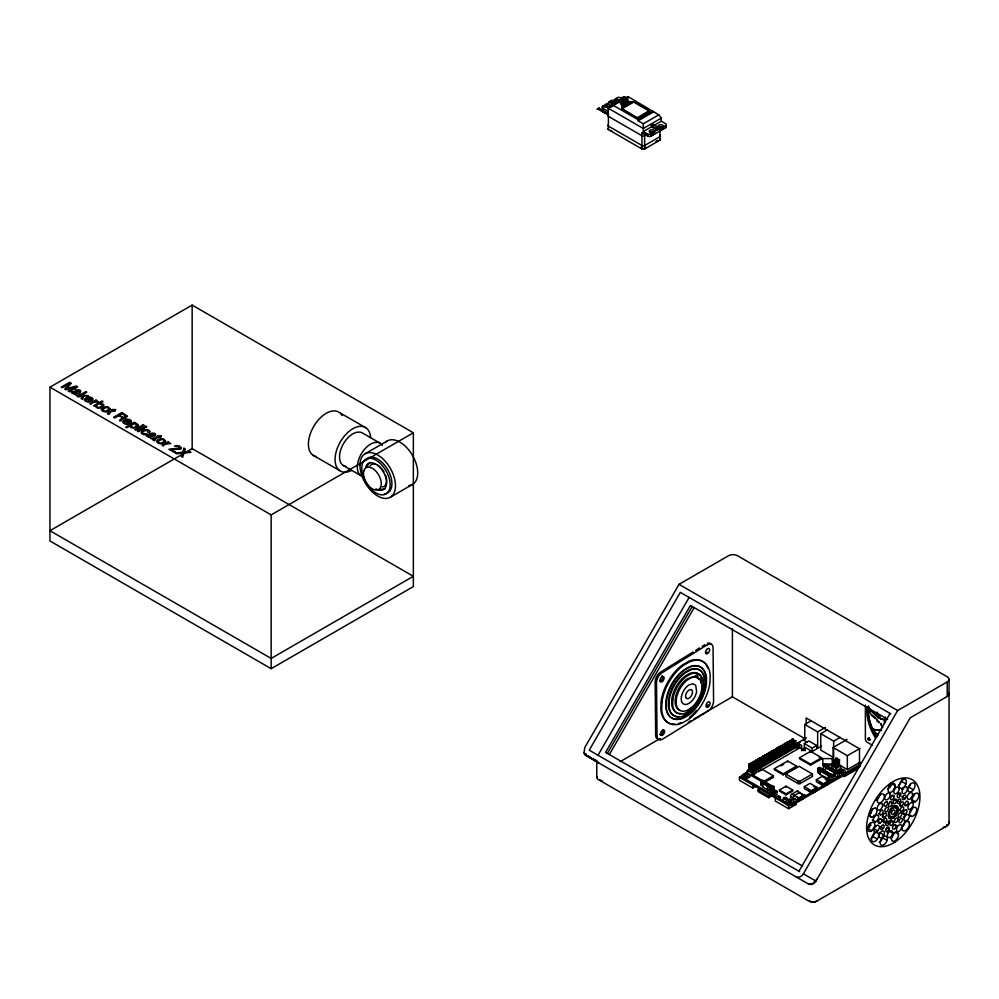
<?xml version="1.0" encoding="UTF-8"?>
<svg xmlns="http://www.w3.org/2000/svg" width="999" height="999" viewBox="0 0 999 999"><rect width="100%" height="100%" fill="white"/><g stroke="black" fill="none" stroke-linecap="round" stroke-linejoin="round"><path stroke-width="1.5" d="M621.553 100.325C624.325 100.312 619.83 115.335 623.164 104.957L627.185 103.996L626.61 97.403L624.088 96.791L620.991 97.827L620.629 103.496L621.553 104.096M627.185 97.827C628.683 99.962 624.038 100.212 625.874 104.758M705.881 684.327L706.081 677.996A29.246 16.483 -61 0 0 703.159 669.48M819.904 774.412L819.904 770.416L832.005 776.548L832.005 780.556L819.904 774.412L817.794 772.339L817.794 768.343L819.942 769.58L819.904 770.778L828.421 775.686L832.005 776.91L833.803 775.873L831.767 774.7M825.524 766.37L825.486 771.191L823.363 769.118L823.363 765.122L825.524 766.37L825.486 767.557L833.99 772.464L837.587 773.688L839.372 772.664L826.61 765.596L835.501 771.453M868.631 706.355C867.244 717.257 871.403 727.971 876.81 737.237C871.153 728.121 867.02 717.095 868.556 706.231M621.977 108.479L622.152 100.325M606.518 112.999C603.009 114.211 597.902 105.132 599.088 108.554M885.189 720.004L884.802 719.442A17.095 9.865 60 0 1 876.123 715.159L869.792 708.865M762.674 782.966L769.342 786.825L770.629 786.712L770.629 790.709L769.342 790.821L762.674 786.975L762.861 782.229L752.235 776.223L752.235 774.687L761.837 769.143L773.388 775.811L773.388 777.347L763.785 782.891L763.785 781.355L773.388 775.811M762.861 782.229L762.674 783.328L769.342 787.187L772.314 788.049L774.113 787.012M894.33 806.817A1.261 0.724 -60 0 1 895.816 805.494A1.261 0.724 -60 0 1 895.416 807.442A1.261 0.724 -60 0 1 894.33 806.817L894.417 806.518M896.615 800.873L896.44 801.473A2.51 1.449 -60 0 1 894.442 803.583A2.51 1.449 -60 0 1 893.131 802.359L893.181 801.797A2.51 1.449 -60 0 1 895.366 799.088A2.51 1.449 -60 0 1 896.615 800.873L893.268 799.025M900.536 795.354L900.711 794.767A2.51 1.449 -60 0 0 899.674 792.931A2.51 1.449 -60 0 0 897.452 795.079L897.277 795.679A2.51 1.449 -60 0 0 898.313 797.514A2.51 1.449 -60 0 0 900.536 795.354L897.239 793.318M694.904 676.773L695.154 676.236A2.26 1.274 -61 0 1 697.364 674.862A2.26 1.274 -61 0 1 697.389 677.459L697.077 677.946M620.629 98.327L622.152 104.433M665.784 125.886A2.51 1.449 0 0 1 665.571 127.797L663.486 128.996L662.999 126.486A2.51 1.449 0 0 0 662.449 125.075L661.95 124.825A2.51 1.449 0 0 0 660.052 124.638L658.204 125.612A2.51 1.449 0 0 0 658.741 127.035L659.24 127.273A2.51 1.449 0 0 0 661.138 127.472L662.15 127.722L662.15 129.77L654.595 134.128L654.183 131.431A2.51 1.449 0 0 0 653.771 130.345L653.321 130.07A2.51 1.449 0 0 0 650.849 129.82L649.238 130.931A2.51 1.449 0 0 0 649.65 132.018L650.099 132.293A2.51 1.449 0 0 0 652.572 132.542L653.259 134.902L651.173 136.101A2.51 1.449 0 0 1 647.627 136.101L641.982 132.855L641.982 148.963A1.886 1.086 0 0 0 644.642 148.963L659.927 140.135L659.927 126.935A1.886 1.086 0 0 0 660.414 126.448M654.02 133.791L654.183 133.479A2.51 1.449 0 0 0 653.771 132.405L653.321 132.118A2.51 1.449 0 0 0 650.262 132.043L649.775 132.305M888.973 823.7L888.648 824.275A2.51 1.449 -60 0 1 886.313 825.536A2.51 1.449 -60 0 1 886.076 822.976L886.388 822.402A2.51 1.449 -60 0 1 888.735 821.141A2.51 1.449 -60 0 1 888.973 823.7L882.317 820.004M641.982 148.963L608.391 129.57L608.391 113.449L602.747 110.202L602.747 106.094L604.832 104.883L605.244 105.519A2.51 1.449 0 0 0 605.644 106.606L606.081 106.881A2.51 1.449 0 0 0 608.553 107.155L610.189 106.056A2.51 1.449 0 0 0 609.79 104.97L609.353 104.683A2.51 1.449 0 0 0 606.893 104.42L606.168 104.121L606.893 106.468A2.51 1.449 0 0 1 609.353 106.731L609.79 107.018M808.366 883.953A6.281 5.132 -60 0 0 815.958 881.081L910.214 717.806L947.214 696.453L947.214 681.942A6.281 3.634 0 0 0 947.214 676.81L737.462 555.706A6.281 3.634 0 0 0 728.571 555.706L679.02 584.328L584.752 747.589L583.99 752.921L585.489 755.244L808.366 883.953L812.811 883.516L817.257 878.82M598.014 755.244L689.123 597.439M607.367 753.396L692.207 606.468M609.353 754.532L694.18 607.592M798.95 871.253L890.059 713.436M795.803 876.697A6.281 5.132 -60 0 0 803.383 873.825L897.651 710.551L947.214 681.942M901.81 789.322L902.297 788.561M662.899 128.659L662.999 128.534A2.51 1.449 0 0 0 662.449 127.123L661.95 126.873A2.51 1.449 0 0 0 658.89 127.035L656.593 128.359L651.398 125.362L651.398 126.898L643.306 131.568L643.306 123.801L658.828 114.835L661.263 118.119L661.263 121.204L654.52 125.087M699.175 679.582L699.625 679.07A2.76 1.561 -61 0 1 701.985 679.208A2.76 1.561 -61 0 1 700.661 682.792M897.152 808.166A1.261 0.724 -60 0 0 897.552 806.218A1.261 0.724 -60 0 0 896.066 807.529A1.261 0.724 -60 0 0 897.152 808.166L895.116 806.68M622.802 98.339C627.572 104.795 624.288 91.109 622.802 101.074M620.629 103.496L620.516 98.864M640.696 116.321L648.688 111.201A1.261 0.724 0 0 0 648.688 110.165L634.577 102.023A1.261 0.724 0 0 0 633.853 101.823L627.534 102.435L627.185 103.996M618.581 101.548L618.918 101.224A2.51 1.449 0 0 0 618.618 99.788L618.156 99.513A2.51 1.449 0 0 0 615.684 99.313L615.634 101.374A2.51 1.449 0 0 1 618.144 101.573M871.765 830.706L872.651 829.907A5.032 2.897 -60 0 0 874.812 824.337A5.032 2.897 -60 0 0 871.752 822.564L870.828 823.101A5.032 2.897 -60 0 0 867.769 829.482A5.032 2.897 -60 0 0 871.765 830.706L867.369 828.084L868.218 827.347A5.032 2.897 -60 0 0 870.379 822.839M897.364 808.578L895.316 807.142M888.798 816.283L889.023 816.133A1.261 0.724 -60 0 0 889.535 814.16A1.261 0.724 -60 0 0 888.024 815.359A1.261 0.724 -60 0 0 889.023 816.133M658.828 114.835L628.246 96.741L626.336 97.964A1.886 1.086 0 0 0 625.948 97.79M693.094 651.972L660.589 672.09A7.98 4.495 -61 0 0 655.144 681.967L655.681 735.326A7.98 4.495 -61 0 0 659.827 739.035M695.704 650.361L699.6 647.951M702.197 646.341L704.807 644.73M602.747 106.094A2.51 1.449 0 0 0 602.747 108.142L608.391 111.401L608.391 108.329L613.299 105.37L637.612 119.405L638.111 120.804L643.306 123.801M612.699 104.558L609.053 101.96L609.939 101.423L615.134 104.42M616.92 103.397L611.713 100.4L610.826 101.423M49.95 387.187L192.158 305.082L413.361 432.792L413.361 586.575L271.166 668.681L49.95 540.958L49.95 387.187L271.166 514.897L413.361 432.792M609.053 101.96L611.713 100.4M606.168 104.121L614.298 100.087A2.51 1.449 0 0 0 614.61 101.523L615.047 101.798A2.51 1.449 0 0 0 617.544 101.998L618.119 101.811M615.671 101.361L615.047 98.988L617.145 97.777A2.51 1.449 0 0 1 620.691 97.777M621.128 99.425L608.391 106.781A1.886 1.086 0 0 0 608.391 108.329L643.306 128.484L661.263 118.119M608.391 108.329L621.203 100.924M625.761 98.177L628.246 96.741M637.812 117.907A1.261 0.724 0 0 1 636.45 117.745L622.34 109.091A1.261 0.724 0 0 1 622.34 108.067L632.804 102.023A1.261 0.724 0 0 1 633.366 101.836L633.528 101.823M622.34 109.603A1.261 0.724 0 0 1 622.34 108.579L632.804 102.535A1.261 0.724 0 0 1 634.577 102.535L648.688 110.689A1.261 0.724 0 0 1 648.688 111.713M622.34 109.091L636.45 117.233A1.261 0.724 0 0 0 638.224 117.233L648.688 111.201M637.612 119.405L652.547 110.777M638.111 120.804L653.633 111.838M651.398 125.362L653.171 124.338L658.378 127.335L659.265 129.383L662.15 127.722M647.19 134.291L644.642 135.752A1.886 1.086 0 0 1 641.982 135.752L608.391 116.359A1.886 1.086 0 0 1 607.892 115.31M649.737 132.817L652.285 131.344M654.02 131.743L659.265 128.896M643.306 131.568L647.627 134.053A2.51 1.449 0 0 0 651.173 134.053L653.259 132.855M662.899 126.611L665.571 125.749A2.51 1.449 0 0 0 665.571 123.689L661.263 121.204M365.147 453.746L387.362 440.921M390.284 497.277L412.5 484.453M620.054 761.7L660.177 738.536M688.261 722.314L690.933 720.766M693.606 719.23L732.404 696.827L805.556 739.073L802.896 740.609M807.354 742.369L804.782 740.883L804.782 724.462L811.25 720.729M748.726 764.235L750.486 764.247L750.486 770.404L749.612 770.916L748.726 770.391L748.726 764.235L750.486 764.247M752.709 765.534L750.948 765.521L752.709 765.534L752.709 771.69L751.835 772.19L750.948 771.678L750.986 762.936L751.86 762.424L752.746 762.949L752.746 769.105L750.986 769.093L752.746 769.105M754.969 764.223L753.209 764.21L754.969 764.223L754.969 770.379L754.108 770.891L753.209 770.379L753.258 761.625L754.133 761.126L755.019 761.638L755.019 764.71M755.519 760.314L757.279 760.326L757.242 769.08L756.368 769.58L755.481 769.068L755.519 760.314L757.279 760.326M757.791 759.015L759.54 759.015L759.502 767.769L758.628 768.268L757.741 767.756L757.791 759.015L759.54 759.015M760.052 757.704L761.812 757.717L761.762 766.458L760.901 766.957L760.002 766.445L760.052 757.704L761.812 757.717M762.312 759.477L762.312 756.393L763.186 755.893L764.073 756.405L764.035 765.159L763.161 765.659L762.274 765.147L762.274 758.99L764.035 758.99L762.274 758.99M764.585 758.166L764.585 755.094L765.446 754.582L766.345 755.094L766.295 763.848L765.421 764.347L764.535 763.835L764.535 757.679L766.295 757.692L764.535 757.679M766.845 753.783L768.606 753.795L768.556 762.537L767.694 763.036L766.807 762.524L766.845 753.783L768.606 753.795M769.105 752.472L770.866 752.484L770.828 761.226L769.954 761.738L769.068 761.226L769.105 752.472L770.866 752.484M773.089 753.77L771.328 753.758L773.089 753.77L773.089 759.927L772.215 760.426L771.328 759.914L771.378 751.161L772.239 750.661L773.139 751.173L773.139 754.257M773.638 749.862L775.399 749.874L775.349 758.616L774.487 759.115L773.601 758.603L773.638 749.862L775.399 749.874M775.898 748.551L777.659 748.563L777.622 757.304L776.747 757.816L775.861 757.292L775.898 748.551L777.659 748.563M778.171 747.24L779.932 747.252L779.882 756.006L779.008 756.505L778.121 755.993L778.171 747.24L779.932 747.252M780.431 749.013L780.431 745.941L781.305 745.429L782.192 745.941L782.155 754.695L781.28 755.194L780.394 754.682L780.394 748.526L782.155 748.538L780.394 748.526M782.692 747.702L782.692 744.63L783.566 744.13L784.452 744.642L784.415 753.383L783.541 753.883L782.654 753.371L782.654 747.215L784.415 747.227L782.654 747.215M784.964 743.318L786.725 743.331L786.675 752.085L785.801 752.584L784.914 752.072L784.964 743.318L786.725 743.331M787.224 742.02L788.985 742.02L788.948 750.773L788.074 751.273L787.187 750.761L787.224 742.02L788.985 742.02M791.208 743.306L789.447 743.293L791.208 743.306L791.208 749.462L790.334 749.962L789.447 749.45L789.485 740.709L790.359 740.209L791.245 740.721L791.245 746.877L790.384 747.377M793.468 741.995L791.707 741.995L793.468 741.995L793.468 748.151L792.607 748.663L791.707 748.151L791.757 739.397L792.632 738.898L793.518 739.41L793.518 745.566L791.757 745.554L793.518 745.566M750.986 762.936L752.746 762.949M754.108 770.891L754.145 762.137L755.019 761.638M763.161 765.659L763.199 756.905L764.073 756.405M766.345 755.094L764.585 755.094M773.139 751.173L771.378 751.161M782.192 745.941L780.431 745.941M783.541 753.883L783.591 745.142L784.452 744.642M790.334 749.962L790.384 741.221L791.245 740.721M793.518 739.41L791.757 739.397M767.669 755.868L766.807 756.368L768.556 756.38L767.669 755.868L767.694 763.036M785.788 745.404L784.914 745.916L786.675 745.916L785.788 745.404L785.788 751.56L786.675 752.085M793.98 740.684L795.741 740.696L795.741 746.852L794.867 747.352L793.98 746.84L793.98 740.684L795.741 740.696M769.954 755.581L770.828 755.069L769.068 755.069L769.954 755.581L769.954 761.738M779.008 750.349L779.882 749.849L778.121 749.837L779.008 750.349L779.008 756.505M788.074 745.117L788.948 744.617L787.187 744.605L788.074 745.117L788.074 751.273M755.806 773.238L751.81 775.549L747.364 772.976L747.364 770.416L751.36 768.106M756.693 765.034L760.689 762.724M766.008 759.652L770.004 757.342M775.336 754.27L779.332 751.96M783.328 749.65L786.001 748.114M748.726 770.391L750.486 770.404M760.926 763.361L760.052 763.86L760.938 764.372M769.979 758.129L769.105 758.628L769.992 759.14M779.033 752.896L778.171 753.396L779.058 753.908M748.301 771.415L742.906 774.525A3.771 2.173 0 0 0 742.906 777.609L742.906 779.245A3.771 2.173 0 0 1 742.906 776.173M792.856 745.691L806.355 737.899M756.405 766.982L757.279 766.483L756.393 765.971M765.471 761.762L766.345 761.25L765.446 760.739M767.731 760.451L768.606 759.952L766.845 759.939L767.731 760.451L767.719 753.283M774.525 756.53L775.399 756.031L774.512 755.519M783.591 751.298L784.452 750.798L783.566 750.286M756.568 785.826L752.759 788.024L739.435 780.319L739.435 777.247L747.052 772.851M797.564 743.693L800.224 742.145M804.782 724.462L817.657 731.905L825.436 727.422M750.948 771.678L752.709 771.69M753.209 770.379L754.969 770.379M755.481 769.068L757.242 769.08M757.741 767.756L759.502 767.769M760.002 766.445L761.762 766.458M762.274 765.147L764.035 765.159M766.807 762.524L768.556 762.537M769.068 761.226L770.828 761.226M773.601 758.603L775.349 758.616M775.861 757.292L777.622 757.304M778.121 755.993L779.882 756.006M782.654 753.371L784.415 753.383M784.914 752.072L785.788 751.56M787.187 750.761L788.049 750.261M789.447 749.45L791.208 749.462M791.707 748.151L793.468 748.151M793.98 746.84L794.842 746.34M747.364 770.416L751.81 772.976L797.102 746.827L797.102 749.4L758.466 771.703M820.778 733.703L833.653 741.146L833.653 757.554L820.778 750.124L820.778 733.703L827.247 729.957M804.32 743.581L808.853 740.958L816.757 745.529L816.757 748.9L812.224 751.523L804.32 746.952L804.32 743.581L812.224 748.139L816.757 745.529M877.209 719.792L871.74 715.609L869.342 711.438L868.743 707.816M774.337 768.706L787.674 761.013L796.553 766.146L796.553 767.17L783.228 774.862L774.337 769.73L774.337 768.706L783.228 773.838L796.553 766.146M781.006 765.883L783.666 764.347M799.512 757.729L810.576 751.348L821.64 757.729L821.64 758.765L810.576 765.147L799.512 758.765L799.512 757.729L810.576 764.123L821.64 757.729M821.553 746.078L817.657 748.326L817.657 731.905M764.56 781.131L763.973 782.192L764.56 781.131L762.961 780.219L761.176 781.255L761.176 785.251L762.861 786.225M833.653 741.146L840.134 737.399M764.56 781.505L763.973 781.83L772.514 786.101M761.176 785.251L762.637 784.402M772.539 795.491L768.681 797.726L758.016 791.57L758.016 790.022L760.589 788.536M785.776 773.988L799.113 766.295L812.437 773.988L812.437 776.448L799.999 783.641L798.226 783.641L785.776 776.448L785.776 773.988L798.226 781.168L799.999 781.168L812.437 773.988M834.977 759.74L833.216 759.727L834.977 759.74L834.977 765.896L834.103 766.395L833.216 765.883L833.129 747.502L847.14 739.41M885.264 719.417L884.252 719.755A17.095 9.865 60 0 1 875.586 715.471L868.206 708.129M772.514 785.738L771.94 786.787L772.514 785.738L774.113 786.65L774.113 790.659M878.133 735.114L872.115 729.27L880.019 730.107A17.095 9.865 60 0 0 881.168 730.119M770.629 786.712L772.314 787.687L774.113 786.65M771.253 790.072L773.026 789.048L777.022 791.358L777.022 794.742L775.249 795.766L771.253 793.468L771.253 790.072L775.249 792.382L777.022 791.358M758.016 790.022L768.681 796.178L771.253 794.692M779.407 790.022L786.063 786.176L792.731 790.022L792.731 791.046L786.063 794.892L779.407 791.046L779.407 790.022L786.063 793.868L792.731 790.022M817.794 768.343L819.58 767.307L831.767 775.074L831.767 774.337L831.193 775.037L819.255 767.856M823.363 765.122L825.162 764.085L827.184 765.259M823.688 765.296L825.524 766.733M837.199 761.026L835.439 761.013L837.199 761.026L837.199 767.182L836.325 767.682L835.439 767.17L835.476 758.416L836.35 757.916L837.237 758.428L837.237 764.585L836.375 765.097M836.325 767.682L836.375 758.94L837.237 758.428M821.615 769.205L821.041 769.542L821.615 768.481M837.699 759.702L839.46 759.715L839.46 765.871L838.586 766.37L837.699 765.858L837.699 759.702L839.46 759.715M817.794 772.339L817.794 768.706L819.942 769.954M833.129 747.502L847.339 755.706L860.077 748.363M777.759 796.503L778.646 795.991L780.419 797.015L780.419 798.238L779.532 798.75L779.532 797.527L777.759 796.503L777.759 797.726L778.646 795.991M831.855 765.908L836.3 768.468L840.821 765.858L840.821 768.418L836.3 771.041L831.855 768.468L831.855 765.908L834.115 764.597M833.216 765.883L834.09 765.384M779.532 797.527L780.419 797.015M835.439 767.17L837.199 767.182M837.699 765.858L839.46 765.871M804.357 786.613L810.039 783.328L817.157 787.437L816.258 791.021L812.349 793.281L804.357 788.661L804.357 786.613L811.463 790.721L817.157 787.437M816.358 779.682L822.04 776.398L829.145 780.506L828.258 784.103L824.35 786.35L816.358 781.742L816.358 779.682L823.463 783.79L829.145 780.506M791.595 797.514A2.01 1.161 -60 0 1 790.546 796.315A2.01 1.161 -60 0 1 791.957 794.08L797.027 791.158A2.01 1.161 -60 0 1 798.401 791.583M793.556 798.601A1.761 1.011 -60 0 1 792.981 797.327A1.761 1.011 -60 0 1 794.18 795.566L799.25 792.644A1.761 1.011 -60 0 1 800.324 792.731M839.372 776.298L839.372 772.289L837.349 771.116L836.762 771.815M832.005 776.548L833.803 775.511L833.803 779.52M825.486 767.195L833.99 772.102L837.587 773.326L839.372 772.289M836.388 763.286L847.339 769.567L860.077 762.212M799.25 792.644L803.683 795.204A1.761 1.011 -60 0 1 804.932 795.928A1.761 1.011 -60 0 1 803.683 798.076L798.626 801.011A1.761 1.011 -60 0 1 797.377 800.286A1.761 1.011 -60 0 1 798.626 798.126L803.683 795.004A2.01 1.161 -60 0 1 805.107 795.828A2.01 1.161 -60 0 1 803.683 798.288L798.626 801.21L790.534 796.54M807.467 789.947L812.349 792.769L816.258 790.509L816.707 788.199L811.912 790.971L811.912 792.519M819.467 783.016L824.35 785.838L828.258 783.591L828.708 781.28L823.9 784.053L823.9 785.589M742.906 777.609L787.337 803.258A3.771 2.173 0 0 0 792.669 803.258L811.575 792.344M816.97 789.235L823.725 785.339M829.12 782.217L860.176 764.285M787.337 803.258L787.337 804.907A3.771 2.173 0 0 0 792.669 804.907L860.176 765.933M775.324 797.964L775.324 801.048L788.648 808.74L796.265 804.345L796.265 801.26M844.105 776.722L857.442 769.03M683.378 715.534L688.099 712.886M686.388 715.821L682.579 717.969A29.246 16.483 -61 0 1 665.821 706.83L666.021 700.486A29.246 16.483 -61 0 1 684.053 669.817L689.322 666.857A29.246 16.483 -61 0 1 702.434 668.631M622.302 100.649L625.874 100.649M897.539 810.451L897.764 810.326A1.261 0.724 -60 0 0 898.401 808.341A1.261 0.724 -60 0 0 896.865 809.402A1.261 0.724 -60 0 0 897.764 810.326M661.138 129.52L662.15 129.77M622.302 104.758L623.164 104.957L623.189 98.114M901.485 811.413L901.061 811.45A2.51 1.449 -60 0 1 900.224 809.627A2.51 1.449 -60 0 1 901.947 807.117L902.409 806.917A2.51 1.449 -60 0 1 903.658 808.703A2.51 1.449 -60 0 1 901.485 811.413L899.212 810.139M911.363 816.42L912.224 816.333A5.032 2.897 -60 0 0 916.42 811.513A5.032 2.897 -60 0 0 914.922 807.254L914.06 807.342A5.032 2.897 -60 0 0 909.852 812.162A5.032 2.897 -60 0 0 911.363 816.42L909.265 815.122M837.587 773.326L837.587 777.334L833.99 776.111L833.99 772.102M822.839 764.035L832.267 764.035M626.61 101.511L633.853 101.823M872.115 729.27L879.482 730.419A17.095 9.865 60 0 0 881.705 730.269M626.61 101.836L627.534 102.435M597.852 109.216C595.928 109.328 597.527 109.228 598.526 108.379M889.734 811.238L889.922 811.288A1.261 0.724 -60 0 1 889.522 813.236A1.261 0.724 -60 0 1 888.423 812.612A1.261 0.724 -60 0 1 889.922 811.288M613.723 101.811L614.298 102.135A2.51 1.449 0 0 0 614.123 102.497M651.398 126.898L657.479 130.407M604.832 106.943L605.419 107.28L605.419 105.22M653.259 134.902L652.684 134.565A2.51 1.449 0 0 1 651.935 134.678M597.639 108.891L606.967 114.286M679.02 584.328L897.651 710.551M890.796 713.86L680.331 592.357L589.223 750.174L799.637 871.652M887.649 719.305L690.434 605.444L605.594 752.372L802.397 865.996M366.208 427.984L339.548 412.599A25.137 14.51 -60 0 0 312.824 428.022A25.137 14.51 -60 0 0 316.308 456.618M380.294 443.319L362.525 433.054A18.856 10.889 -60 0 0 359.815 432.092L356.643 432.292A18.856 10.889 -60 0 0 340.671 450A18.856 10.889 -60 0 0 345.879 466.383M872.439 745.279L867.169 742.232A2.498 1.436 60 0 1 865.384 739.135L865.384 705.094M901.498 781.368L905.943 783.928M908.915 787.224L913.361 789.784M343.169 465.409L360.951 475.674M891.795 783.74L895.141 785.676M912.05 799.737L915.384 801.66M312.824 455.094L339.485 470.479M835.476 758.416L836.375 758.94M901.81 796.615L905.144 798.538M891.82 795.241L894.043 796.515M836.35 764.073L837.237 764.585M898.014 800.748L900.236 802.035M904.32 804.22L906.543 805.506M819.192 757.342L821.64 758.765M789.485 740.709L790.384 741.221M899.774 804.582L901.997 805.868M792.657 744.267L797.102 746.827M889.847 801.623L892.07 802.909A2.51 1.449 -60 0 1 889.872 806.618A2.51 1.449 -60 0 1 888.998 803.795A2.51 1.449 -60 0 1 891.97 802.584L892.107 803.021M826.61 765.596L837.349 771.852L837.349 771.116M893.705 805.419L896.365 806.83M790.359 746.365L791.245 746.877M891.583 805.631L893.818 806.93M902.159 813.011L904.382 814.297M782.692 744.63L783.591 745.142M831.767 774.337L833.803 775.511M821.041 768.805L832.779 775.399M822.302 770.266L824.849 771.74M827.384 773.201L829.919 774.675M906.355 820.504L908.578 821.79M825.374 779.357L828.708 781.28M878.421 813.548L880.643 814.834M890.059 820.529L893.393 822.452M882.179 816.27L884.402 817.544M893.805 824.425L896.028 825.698M869.879 815.996L872.102 817.269M878.059 821.69L880.269 822.976M895.104 832.167L898.426 834.09M886.937 827.971L889.16 829.245M762.312 756.393L763.199 756.905M872.252 819.829L875.586 821.765M813.373 786.275L816.707 788.199M888.186 830.519L892.631 833.079M881.168 826.972L883.391 828.246M765.409 763.336L766.295 763.848M873.201 828.333L877.646 830.893M879.432 832.467L883.878 835.027M753.258 761.625L754.145 762.137M882.567 837.774L887.012 840.346M797.027 791.158L805.107 795.828M872.814 836.513L877.259 839.073M801.473 796.802L803.683 798.076M791.957 794.08L798.626 797.926A2.01 1.161 -60 0 0 797.202 800.386A2.01 1.161 -60 0 0 798.626 801.21M794.18 795.566L798.626 798.126M794.18 798.438L798.626 801.011M752.235 774.687L762.499 780.619M763.973 781.468L772.514 786.463M763.973 782.192L766.633 783.728M769.292 785.264L771.94 786.787M762.861 782.592L761.176 781.618L761.488 785.064M739.435 777.247L788.648 805.656L788.648 808.74M803.383 873.825L815.958 881.081M583.99 752.921L586.5 754.37M588.011 755.781L590.521 757.23M593.044 758.678L595.554 760.127M584.577 754.22L598.051 762.499M585.002 754.769L596.303 761.3M598.626 762.849L597.627 761.925M875.087 717.931L872.065 715.047M877.397 720.479L879.432 722.24M876.972 720.941L879.033 722.727M896.39 813.973L896.54 814.11A1.261 0.724 -60 0 1 895.766 816.083A1.261 0.724 -60 0 1 894.992 814.997A1.261 0.724 -60 0 1 896.54 814.11M873.85 730.494L872.651 728.958M699.25 679.495L696.278 676.847L693.418 676.46L686.825 679.133A18.681 10.527 -61 0 0 675.299 698.726L675.174 702.772A18.681 10.527 -61 0 0 679.807 710.289M656.593 128.359L657.479 129.92M869.729 711.001L868.843 708.453M949.05 679.37L949.05 823.251M859.477 767.12L859.477 748.726L806.156 717.944L806.156 724.075M847.339 755.706L847.339 769.567M838.573 759.203L838.586 766.37M836.3 768.468L836.3 771.041M835.426 772.077L835.426 776.086M834.103 760.239L834.103 766.395M829.844 775.299L829.844 779.307M828.421 775.324L828.421 779.32M823.463 783.79L823.463 785.838M819.942 769.58L819.942 773.588M812.224 748.139L812.224 751.523M811.463 790.721L811.463 792.769M810.576 751.348L810.576 752.372M810.576 764.123L810.576 765.147M799.999 781.168L799.999 783.641M798.226 781.168L798.226 783.641M794.867 741.196L794.867 747.352M792.632 738.898L792.607 748.663M792.669 803.258L792.669 804.907M787.674 761.013L787.674 762.037M786.063 786.176L786.063 787.2M786.063 793.868L786.063 794.892M785.851 743.83L785.801 752.584M783.228 773.838L783.228 774.862M781.28 749.038L781.28 755.194M776.772 748.051L776.747 757.816M775.249 792.382L775.249 795.766M774.525 750.374L774.487 759.115M772.314 787.687L772.314 790.471M772.215 754.27L772.215 760.426M769.992 752.984L769.992 756.068M769.342 786.825L769.342 790.821M768.681 796.178L768.681 797.726M767.532 785.776L767.532 789.772M765.421 758.191L765.421 764.347M760.938 758.216L760.901 766.957M758.653 758.503L758.628 768.268M756.405 760.826L756.368 769.58M752.759 784.939L752.759 788.024M751.885 763.448L751.885 769.605M751.822 765.022L751.835 772.19M751.81 772.976L751.81 775.549M749.612 764.759L749.612 770.916M732.404 628.821L732.404 696.827M665.571 125.749L665.571 127.797M663.486 126.948L663.486 128.996M654.595 132.08L654.595 134.128M653.171 124.338L653.171 125.874M651.173 134.053L651.173 136.101M647.627 134.053L647.627 136.101M644.642 132.855L644.642 148.963M627.659 98.864L627.659 102.959M627.534 98.327L627.534 103.496M627.247 98.614L627.247 103.197M626.623 99.975L626.61 104.42M626.036 100.325L626.036 104.42M625.374 98.339L625.374 101.074M625.199 98.214L625.312 104.67M624.987 98.114L625.012 104.957M624.75 98.039L624.75 100.774M624.512 104.795L624.487 97.989M624.225 97.952L624.225 100.699M623.95 97.952L623.95 100.699M624.088 100.924L624.088 105.032M623.676 97.989L623.676 104.795M623.426 98.039L623.426 100.774M622.976 98.214L622.877 104.67M621.141 99.575L620.991 103.996M614.298 100.087L614.298 102.135M606.755 104.458L606.755 106.506M596.778 760.314L596.778 777.185M271.166 514.897L271.166 668.681M192.158 305.082L192.158 449.538M385.364 442.52A25.137 14.51 60 0 1 413.037 456.381A25.137 14.51 60 0 1 408.816 485.589M370.017 465.946A12.562 7.255 60 0 1 375.412 464.273M377.709 465.247A12.562 7.255 60 0 1 382.155 469.193M382.804 470.042A12.562 7.255 60 0 1 383.991 471.89M385.414 474.825A12.562 7.255 60 0 1 386.301 483.129L385.414 485.089A12.562 7.255 60 0 1 382.155 486.963M385.252 488.573A15.085 8.704 60 0 1 380.469 488.998M367.407 466.383A15.085 8.704 60 0 1 370.167 462.45M384.39 493.868A20.105 11.613 60 0 0 387.412 493.119L389.772 491.171A20.105 11.613 60 0 0 386.75 468.069A20.105 11.613 60 0 0 368.019 457.904M375.936 488.861A15.085 8.704 60 0 0 383.479 489.597L385.177 488.024A15.085 8.704 60 0 0 380.02 467.52A15.085 8.704 60 0 0 365.634 467.407M340.522 413.436A25.137 14.51 -60 0 1 342.133 415.572M351.685 470.392A25.137 14.51 -60 0 1 335.077 459.041A25.137 14.51 -60 0 1 352.46 428.933A25.137 14.51 -60 0 1 370.579 437.662M382.342 445.392A18.856 10.889 -60 0 0 377.585 442.345L374.413 442.545A18.856 10.889 -60 0 0 358.441 460.252A18.856 10.889 -60 0 0 363.648 476.635M948.575 692.494A6.281 3.634 0 0 1 947.214 696.453M710.027 643.406A7.98 4.495 -61 0 1 710.913 644.205M707.529 643.269A7.98 4.495 -61 0 1 709.477 643.181M707.08 652.022A2.997 1.686 -61 0 1 706.568 652.547M661.825 675.836A2.997 1.686 -61 0 1 662.687 676.885L662.724 677.497A2.997 1.686 -61 0 1 661.038 680.719L660.501 681.081A2.997 1.686 -61 0 1 659.964 681.268M662.974 729.595A2.997 1.686 -61 0 1 662.474 733.054A2.997 1.686 -61 0 1 659.752 734.527M708.179 704.557A2.997 1.686 -61 0 1 707.754 705.207M707.255 705.756A2.997 1.686 -61 0 1 706.718 706.168M705.744 664.323A35.19 19.843 -61 0 1 707.841 668.119M696.415 710.389A35.19 19.843 -61 0 1 689.422 717.482M680.981 722.652A35.19 19.843 -61 0 1 678.496 723.501M674.912 724.125A35.19 19.843 -61 0 1 660.826 709.253L661.051 701.623A35.19 19.843 -61 0 1 682.754 664.722L689.098 661.151A35.19 19.843 -61 0 1 704.869 663.286M702.01 672.414A26.186 14.76 -61 0 1 704.42 679.757M704.245 685.426A26.186 14.76 -61 0 1 703.833 687.861M702.447 692.844A26.186 14.76 -61 0 1 700.923 696.615M698.363 701.448A26.186 14.76 -61 0 1 696.89 703.721M694.442 706.917A26.186 14.76 -61 0 1 689.273 712M678.87 716.633A26.186 14.76 -61 0 1 668.381 705.569L668.556 699.887A26.186 14.76 -61 0 1 684.702 672.439L689.422 669.78A26.186 14.76 -61 0 1 701.161 671.365M701.51 677.921A22.328 12.587 -61 0 0 689.622 673.501L685.589 675.761A22.328 12.587 -61 0 0 671.815 699.175L671.678 704.02A22.328 12.587 -61 0 0 680.606 713.448M691.458 707.779A22.328 12.587 -61 0 1 688.486 710.264M705.419 687.037A29.246 16.483 -61 0 1 704.745 689.834M704.332 691.221A29.246 16.483 -61 0 1 695.878 707.18M692.994 710.501A29.246 16.483 -61 0 1 690.971 712.462M596.84 776.71A6.281 3.634 0 0 0 598.626 779.744L808.366 900.848A6.281 3.634 0 0 0 817.257 900.848L947.214 825.823A6.281 3.634 0 0 0 948.575 821.865M882.704 727.447A37.7 21.766 60 0 1 880.881 723.638M878.745 718.094A37.7 21.766 60 0 1 877.159 712.125M910.464 783.94A5.032 2.897 -60 0 1 909.54 786.3L908.803 787.387A5.032 2.897 -60 0 1 907.941 788.286M901.922 779.22A5.032 2.897 -60 0 1 901.81 780.344L901.448 781.543A5.032 2.897 -60 0 1 898.376 785.376M893.968 788.923A3.771 2.173 -60 0 1 893.418 789.734M889.772 787.637A3.771 2.173 -60 0 1 890.758 785.938M890.696 783.241A5.032 2.897 -60 0 1 888.061 788.735M879.944 793.968A5.032 2.897 -60 0 1 876.285 800.049M872.389 809.252A5.032 2.897 -60 0 1 869.879 813.611M874.088 815.271A3.771 2.173 -60 0 1 873.813 816.171M870.816 813.386A3.771 2.173 -60 0 1 871.503 812.886M869.542 827.297A3.771 2.173 -60 0 1 869.704 826.423M870.029 825.524A3.771 2.173 -60 0 1 870.504 824.662M874.187 832.504A5.032 2.897 -60 0 1 873.163 836.013L872.427 837.087A5.032 2.897 -60 0 1 870.653 838.673M882.841 836.126A5.032 2.897 -60 0 1 882.716 837.249L882.367 838.448A5.032 2.897 -60 0 1 879.282 842.282M914.322 793.656A5.032 2.897 -60 0 1 914.073 794.829L913.598 796.028A5.032 2.897 -60 0 1 911.225 798.938M908.029 804.57A3.771 2.173 -60 0 1 907.479 805.381M912.249 807.217A5.032 2.897 -60 0 1 909.614 812.699M904.769 814.572A3.771 2.173 -60 0 1 904.507 815.471M904.083 816.345A3.771 2.173 -60 0 1 903.533 817.157M904.982 821.24A5.257 3.034 -60 0 1 901.41 827.771M897.065 825.499A3.771 2.173 -60 0 1 896.69 826.385M893.98 832.941A5.032 2.897 -60 0 1 890.721 838.111M887.874 831.805A3.771 2.173 -60 0 1 887.449 832.691M884.639 723.513A11.376 6.568 60 0 1 885.451 716.932M875.474 738.011A35.777 20.654 60 0 1 867.157 707.03M877.659 717.644A37.275 21.516 60 0 1 876.56 713.236M870.566 739.622A1.261 0.724 60 0 1 869.255 737.699M882.517 727.697A36.001 20.792 60 0 1 880.531 723.451M878.496 717.732A36.001 20.792 60 0 1 877.422 713.461M880.643 719.043A35.777 20.654 60 0 1 879.382 714.784M871.003 825.349A22.328 12.625 -61.1 0 1 869.118 824.225M888.948 784.615A22.328 12.625 -61.1 0 1 890.996 785.439M626.41 103.297A2.385 1.374 0 0 1 625.811 103.921M643.793 133.129A1.886 1.086 0 0 1 641.982 132.855M608.391 111.401A1.886 1.086 0 0 1 607.892 110.352M602.747 110.202A2.51 1.449 0 0 1 602.747 108.142M608.391 113.449A1.886 1.086 0 0 1 607.892 112.4M659.927 138.599A1.886 1.086 0 0 1 659.927 140.135M608.391 129.57A1.886 1.086 0 0 1 607.979 128.384M607.892 125.062A1.886 1.086 0 0 0 608.391 126.111L641.982 145.504A1.886 1.086 0 0 0 644.642 145.504L659.927 136.676A1.886 1.086 0 0 0 659.927 135.14M645.829 147.415A2.51 1.449 0 0 1 643.306 148.876A2.51 1.449 0 0 1 640.796 147.415M611.738 130.969A2.51 1.449 0 0 1 610.202 130.295M658.353 140.509A2.51 1.449 0 0 1 655.931 141.583M645.491 147.377A2.51 1.449 0 0 1 645.092 147.677M642.057 147.902A2.51 1.449 0 0 1 641.133 147.377M657.704 140.397A2.51 1.449 0 0 1 656.58 140.772M793.481 803.683A3.771 2.173 0 0 1 792.669 804.395M791.882 804.732A3.771 2.173 0 0 1 789.51 805.007M788.361 802.597A1.698 0.974 0 0 1 790.009 801.872A1.698 0.974 0 0 1 791.645 802.597M839.909 772.839A1.698 0.974 0 0 1 841.545 772.115A1.698 0.974 0 0 1 843.181 772.839M845.191 773.651A3.771 2.173 0 0 1 844.542 774.412M844.217 774.637A3.771 2.173 0 0 1 842.519 775.199M796.802 747.264A1.698 0.974 0 0 1 799.637 747.702M744.767 777.709A1.698 0.974 0 0 1 745.803 776.81A1.698 0.974 0 0 1 747.652 777.022M742.719 777.996A3.771 2.173 0 0 1 742.719 777.422M796.528 746.802A1.698 0.974 0 0 1 797.851 745.329A1.698 0.974 0 0 1 799.6 746.64A1.698 0.974 0 0 1 796.802 747.002M796.553 748.326A3.771 2.173 0 0 0 801.485 747.14A3.771 2.173 0 0 0 799.45 744.305L798.975 744.205A3.771 2.173 0 0 0 795.704 744.58M794.355 745.754A3.771 2.173 0 0 1 794.742 745.217M783.291 799.749A1.886 1.086 0 0 1 785.114 798.938A1.886 1.086 0 0 1 786.937 799.749M801.51 750.749A1.886 1.086 0 0 1 803.333 749.937A1.886 1.086 0 0 1 805.157 750.749M946.852 824.487A3.771 2.173 0 0 1 943.206 827.234M602.534 781.081A3.771 2.173 0 0 1 601.623 780.868M600.849 780.519A3.771 2.173 0 0 1 599.862 779.545M816.907 900.648A3.771 2.173 0 0 1 813.261 902.259A3.771 2.173 0 0 1 809.615 900.648M149.838 431.58L148.888 433.042L147.889 432.455C149.4 429.545 143.057 430.232 142.382 432.442A1.786 1.036 0 0 0 142.632 433.266L146.99 434.128L145.629 434.565A2.972 1.723 0 0 1 143.731 434.602C136.214 432.542 147.84 426.473 149.838 431.58M107.48 413.524C110.24 416.67 108.616 410.851 113.287 411.076L115.11 411.151L114.123 410.589L115.834 409.602L112.25 409.503L111.413 409.99L112.25 410.477L107.48 413.524M153.109 439.86C155.856 443.019 154.246 437.187 158.903 437.412L160.727 437.487L159.753 436.925L161.463 435.939L157.879 435.851L157.03 436.326L157.867 436.813L153.109 439.86M893.406 822.015L893.393 822.552A2.51 1.449 -60 0 1 891.358 825.436A2.51 1.449 -60 0 1 889.884 823.938L890.022 823.338A2.51 1.449 -60 0 1 891.92 821.053A2.51 1.449 -60 0 1 893.406 822.015M661.962 702.135L661.725 709.752A35.19 19.843 -61 0 0 681.892 723.164L688.236 719.592A35.19 19.843 -61 0 0 709.939 682.692L710.164 675.062A35.19 19.843 -61 0 0 690.009 661.663L683.666 665.222A35.19 19.843 -61 0 0 661.962 702.135M666.47 700.736L666.271 707.08A29.246 16.483 -61 0 0 683.029 718.219L688.299 715.259A29.246 16.483 -61 0 0 706.343 684.577L706.53 678.246A29.246 16.483 -61 0 0 689.785 667.107L684.502 670.067A29.246 16.483 -61 0 0 666.47 700.736M669.193 700.249L669.018 705.918A26.186 14.76 -61 0 0 684.015 715.896L688.736 713.236A26.186 14.76 -61 0 0 704.882 685.776L705.057 680.107A26.186 14.76 -61 0 0 690.059 670.129L685.339 672.789A26.186 14.76 -61 0 0 669.193 700.249M672.814 699.737L672.677 704.57A22.328 12.587 -61 0 0 685.464 713.074L689.485 710.813A22.328 12.587 -61 0 0 703.259 687.399L703.408 682.554A22.328 12.587 -61 0 0 690.621 674.05L686.588 676.323A22.328 12.587 -61 0 0 672.814 699.737M676.298 699.275L676.173 703.333A18.681 10.527 -61 0 0 686.875 710.451L690.247 708.553A18.681 10.527 -61 0 0 701.773 688.96L701.897 684.914A18.681 10.527 -61 0 0 691.196 677.797L687.824 679.682A18.681 10.527 -61 0 0 676.298 699.275M85.727 399.837L86.851 401.099L89.361 401.148C91.683 403.821 80.245 400.799 85.889 397.952C88.387 395.217 96.691 398.551 91.271 401.311L86.776 398.713L85.727 399.837M124.176 422.04L125.3 423.301L127.81 423.351C130.145 426.011 118.694 423.002 124.338 420.154C126.848 417.42 135.14 420.754 129.72 423.514L125.225 420.916L124.176 422.04M894.043 796.465L894.018 797.015A2.51 1.449 -60 0 1 892.407 799.612A2.51 1.449 -60 0 1 890.596 799.287L890.496 798.825A2.51 1.449 -60 0 1 892.132 795.679A2.51 1.449 -60 0 1 894.043 796.465M891.458 837.899L891.395 838.998A5.032 2.897 -60 0 0 895.154 840.671A5.032 2.897 -60 0 0 898.488 834.402L898.313 833.453A5.032 2.897 -60 0 0 894.729 832.729A5.032 2.897 -60 0 0 891.458 837.899M79.52 391.72C77.435 391.533 64.81 391.084 75.562 394.468C75.874 398.788 87.1 387.674 75.187 390.259L79.52 391.72M154.47 434.99C152.385 434.815 139.76 434.353 150.512 437.737C150.824 442.07 162.05 430.944 150.137 433.541L154.47 434.99M681.43 696.553L681.218 699.088A11.314 6.381 -61 0 0 687.2 704.195L689.235 703.221A11.314 6.381 -61 0 0 696.64 691.683L695.704 685.277L692.769 683.753L688.835 685.014A11.314 6.381 -61 0 0 681.43 696.553M887.399 835.052L887.349 835.713A3.771 2.173 -60 0 0 889.659 837.424A3.771 2.173 -60 0 0 892.594 833.478L892.681 832.629A3.771 2.173 -60 0 0 890.359 830.918A3.771 2.173 -60 0 0 887.437 834.864L887.399 835.052M899.2 788.86L899.1 789.709A3.771 2.173 -60 0 1 896.178 793.656A3.771 2.173 -60 0 1 893.868 791.945L893.955 791.096A3.771 2.173 -60 0 1 896.877 787.15A3.771 2.173 -60 0 1 899.2 788.86M363.798 470.979L363.499 473.464A12.562 7.255 60 0 0 370.08 487.175A12.562 7.255 60 0 0 380.082 488.161L380.969 486.201A12.562 7.255 60 0 0 374.675 470.005A12.562 7.255 60 0 0 363.798 470.979M102.61 409.503C102.947 413.099 111.626 409.727 107.592 407.704A1.986 1.149 0 0 0 105.981 407.555L102.61 409.503M158.017 441.483C158.341 445.079 167.02 441.72 162.999 439.685A1.986 1.149 0 0 0 161.388 439.535L158.017 441.483M127.335 416.283C125.2 418.956 122.777 417.882 120.679 421.016C116.309 420.604 126.973 417.382 118.282 415.909L114.673 417.982L113.536 417.332L121.953 412.475L127.335 416.283M102.335 405.07C95.305 412.599 94.967 400 102.335 405.07M95.355 405.931C95.991 409.59 102.672 408.291 103.821 405.357A3.272 1.886 0 0 0 103.247 404.17L100.012 403.296L103.072 401.536L102.06 400.961L93.619 405.831L95.355 405.931M110.227 409.041C107.392 415.921 94.605 408.491 105.981 406.743A3.584 2.06 0 0 1 108.329 407.093L110.227 409.041M165.622 441.021C162.787 447.902 150 440.472 161.388 438.723A3.584 2.06 0 0 1 163.724 439.085L165.622 441.021M73.002 392.495L74.763 393.881L77.822 393.107L74.65 391.995L73.002 392.495M147.952 435.776L149.713 437.15L152.772 436.376L149.6 435.277L147.952 435.776M797.439 799.487C802.534 800.511 809.19 790.097 797.439 799.487M91.883 399.113L91.034 400.224L87.625 398.264L90.36 397.889L91.883 399.113M130.345 421.316L129.483 422.427L126.074 420.467L128.809 420.092L130.345 421.316M125.737 416.221L123.451 417.42L119.231 415.359L122.103 413.698L125.737 416.221M181.406 447.889L181.294 448.276A3.496 2.023 0 0 1 180.357 449.238L171.041 449.4L175.524 451.985L174.55 452.547L168.918 449.3L179.708 448.176L178.621 446.553L174.413 446.366L176.548 445.579L179.246 445.854L181.406 447.889M880.656 840.471L880.294 841.658A5.032 2.897 -60 0 0 882.367 845.316A5.032 2.897 -60 0 0 886.812 841.021L887.162 839.822A5.032 2.897 -60 0 0 885.089 836.163A5.032 2.897 -60 0 0 880.656 840.471M899.737 783.566L899.375 784.752A5.032 2.897 -60 0 0 901.448 788.411A5.032 2.897 -60 0 0 905.893 784.115L906.243 782.916A5.032 2.897 -60 0 0 904.17 779.257A5.032 2.897 -60 0 0 899.737 783.566M183.916 448.251L182.642 452.247L175.312 452.997L176.686 453.783L182.48 453.134L181.281 456.443L182.705 457.255L184.053 453.059L190.971 452.322L189.623 451.536L184.266 452.172L185.339 449.075L183.916 448.251M886.101 828.995L885.888 829.595A2.51 1.449 -60 0 0 886.712 831.643A2.51 1.449 -60 0 0 888.998 829.719L889.21 829.12A2.51 1.449 -60 0 0 888.386 827.06A2.51 1.449 -60 0 0 886.101 828.995M83.829 395.754L82.48 399.4L81.156 398.638L82.343 395.741L78.384 397.028L77.398 396.466L85.802 391.608L86.801 392.17L81.906 394.992L88.474 395.779L83.829 395.754M902.734 789.385L902.347 790.271A3.771 2.173 -60 0 0 903.021 793.556A3.771 2.173 -60 0 0 906.255 791.895L906.78 791.058A3.771 2.173 -60 0 0 906.493 786.875A3.771 2.173 -60 0 0 902.734 789.385M131.019 425.524C134.603 432.267 141.121 419.193 131.019 425.524M879.807 833.453L879.482 834.153A3.771 2.173 -60 0 0 880.169 837.736A3.771 2.173 -60 0 0 883.678 835.451L884.103 834.565A3.771 2.173 -60 0 0 883.416 830.981A3.771 2.173 -60 0 0 879.907 833.266L879.807 833.453M897.764 800.511L897.477 801.098A2.51 1.449 -60 0 0 897.764 803.421A2.51 1.449 -60 0 0 899.912 802.497L900.274 801.96A2.51 1.449 -60 0 0 900.274 799.063A2.51 1.449 -60 0 0 897.764 800.511M873.276 834.652L872.539 835.738A5.032 2.897 -60 0 0 872.264 841.295A5.032 2.897 -60 0 0 876.872 839.659L877.609 838.573A5.032 2.897 -60 0 0 877.871 833.016A5.032 2.897 -60 0 0 873.276 834.652M909.689 784.889L908.953 785.963A5.032 2.897 -60 0 0 908.653 791.545A5.032 2.897 -60 0 0 913.248 789.947L913.985 788.873A5.032 2.897 -60 0 0 914.285 783.291A5.032 2.897 -60 0 0 909.689 784.889M903.296 796.103L902.934 796.653A2.51 1.449 -60 0 0 902.771 799.437A2.51 1.449 -60 0 0 905.082 798.638L905.444 798.101A2.51 1.449 -60 0 0 905.594 795.304A2.51 1.449 -60 0 0 903.296 796.103M881.555 825.823L881.18 826.348A2.51 1.449 -60 0 0 880.881 829.207A2.51 1.449 -60 0 0 883.153 828.571L883.541 828.059A2.51 1.449 -60 0 0 883.828 825.199A2.51 1.449 -60 0 0 881.555 825.823M69.393 383.653L64.71 389.135L65.834 389.785L75.337 387.075L68.219 391.158L69.293 391.783L77.71 386.925L76.099 386.001L66.583 388.723L71.279 383.216L69.643 382.28L61.239 387.137L62.325 387.762L69.393 383.653M885.888 821.665L885.464 822.14A2.51 1.449 -60 0 1 883.241 822.052A2.51 1.449 -60 0 1 884.427 818.805L884.889 818.456A2.51 1.449 -60 0 1 886.65 818.893A2.51 1.449 -60 0 1 885.888 821.665M875.811 826.185L875.536 826.46A3.771 2.173 -60 0 0 874.088 831.006A3.771 2.173 -60 0 0 877.085 831.418L877.746 830.793A3.771 2.173 -60 0 0 879.195 826.26A3.771 2.173 -60 0 0 876.198 825.848L875.811 826.185M910.976 798.139L910.301 798.75A3.771 2.173 -60 0 1 907.342 798.276A3.771 2.173 -60 0 1 908.828 793.743L909.502 793.131A3.771 2.173 -60 0 1 912.462 793.606A3.771 2.173 -60 0 1 910.976 798.139M901.235 802.309L900.798 802.734A2.51 1.449 -60 0 0 899.924 805.756A2.51 1.449 -60 0 0 901.96 805.906L902.397 805.469A2.51 1.449 -60 0 0 903.271 802.459A2.51 1.449 -60 0 0 901.235 802.309M771.84 791.92L771.665 792.082A1.573 0.912 60 0 0 771.665 793.368L771.84 793.73A1.573 0.912 60 0 0 773.413 794.642L773.588 794.48A1.573 0.912 60 0 0 773.588 793.194L773.413 792.831A1.573 0.912 60 0 0 771.84 791.92M772.464 791.558L772.289 791.732A1.573 0.912 60 0 0 772.289 793.006L772.464 793.381A1.573 0.912 60 0 0 774.038 794.28L774.213 794.118A1.573 0.912 60 0 0 774.213 792.831L774.038 792.469A1.573 0.912 60 0 0 772.464 791.558M137.899 426.186L133.816 428.072L130.769 427.51L129.895 425.974L126.761 427.784L125.724 427.185L134.278 422.252L135.277 422.827L134.465 423.301L136.613 423.501L138.287 424.887A3.634 2.098 0 0 1 137.899 426.186M914.834 793.83L913.935 794.617A5.032 2.897 -60 0 0 911.725 800.187A5.032 2.897 -60 0 0 914.747 802.022L915.671 801.498A5.032 2.897 -60 0 0 918.78 795.142A5.032 2.897 -60 0 0 914.834 793.83M387.999 492.207L385.639 494.143A20.105 11.613 60 0 1 362.075 472.24L361.725 467.769A20.105 11.613 60 0 1 380.095 463.236A20.105 11.613 60 0 1 387.999 492.207M707.667 648.638L707.117 649A2.997 1.686 -61 0 0 705.469 652.235L705.506 652.859A2.997 1.686 -61 0 0 707.392 653.658L707.929 653.296A2.997 1.686 -61 0 0 709.59 650.062L709.552 649.45A2.997 1.686 -61 0 0 707.667 648.638M662.399 681.48L661.862 681.842A2.997 1.686 -61 0 1 659.952 680.581A2.997 1.686 -61 0 1 661.825 676.997A2.997 1.686 -61 0 1 664.06 677.634L664.085 678.259A2.997 1.686 -61 0 1 662.399 681.48M880.206 818.943L879.744 819.242A2.51 1.449 -60 0 0 878.321 822.214A2.51 1.449 -60 0 0 879.969 823.176L880.431 822.864A2.51 1.449 -60 0 0 881.867 819.892A2.51 1.449 -60 0 0 880.206 818.943M906.605 801.385L906.143 801.685A2.51 1.449 -60 0 0 904.682 804.632A2.51 1.449 -60 0 0 906.305 805.656L906.767 805.356A2.51 1.449 -60 0 0 908.228 802.397A2.51 1.449 -60 0 0 906.605 801.385M707.467 644.68L661.962 672.839A7.98 4.495 -61 0 0 656.505 682.729L657.042 736.076A7.98 4.495 -61 0 0 662.624 739.135L708.129 710.976A7.98 4.495 -61 0 0 713.573 701.086L713.049 647.739A7.98 4.495 -61 0 0 707.467 644.68M95.966 400.099L89.835 403.633L90.859 404.233C91.92 401.099 103.484 402.297 95.879 401.273L96.94 400.661L95.966 400.099M143.207 424.75L134.803 429.607L135.839 430.194L144.243 425.349L143.207 424.75M143.481 427.572L137.375 431.093L138.424 431.693L144.53 428.171L143.481 427.572M145.792 426.236L144.618 426.91L145.667 427.51L146.841 426.835L145.792 426.236M168.307 441.87L162.175 445.404L163.212 446.004C164.273 442.869 175.824 444.068 168.232 443.044L169.281 442.432L168.307 441.87M192.158 448.601L49.95 530.706L271.166 658.416L413.361 576.311L192.158 448.601M756.355 762.399L755.481 762.911L757.242 762.924L756.355 762.399M758.616 761.101L757.741 761.6L759.502 761.613L758.616 761.101M760.876 759.789L760.002 760.289L761.762 760.301L760.876 759.789M774.462 751.947L773.601 752.447L775.349 752.459L774.462 751.947M776.735 750.636L775.861 751.136L777.622 751.148L776.735 750.636M758.653 764.66L757.791 765.172L759.54 765.184L758.653 764.66M776.772 754.208L775.898 754.707L777.659 754.72L776.772 754.208M785.826 748.975L784.964 749.475L786.725 749.487L785.826 748.975M816.258 788.973L812.349 791.745L816.258 788.973M828.258 782.042L824.35 784.814L828.258 782.042M876.498 815.196L875.948 815.446A3.771 2.173 -60 0 0 873.301 819.655A3.771 2.173 -60 0 0 875.261 821.902L875.948 821.603A3.771 2.173 -60 0 0 878.596 817.407A3.771 2.173 -60 0 0 876.635 815.159L876.498 815.196M910.589 809.128L909.902 809.427A3.771 2.173 -60 0 1 907.954 807.18A3.771 2.173 -60 0 1 910.589 802.971L911.288 802.672A3.771 2.173 -60 0 1 913.236 804.919A3.771 2.173 -60 0 1 910.589 809.128M884.602 817.469L884.14 817.657A2.51 1.449 -60 0 1 882.879 815.871A2.51 1.449 -60 0 1 885.064 813.161L885.489 813.124A2.51 1.449 -60 0 1 886.313 814.947A2.51 1.449 -60 0 1 884.602 817.469M875.174 808.154L874.325 808.241A5.032 2.897 -60 0 0 870.117 813.061A5.032 2.897 -60 0 0 871.628 817.319L872.477 817.232A5.032 2.897 -60 0 0 876.685 812.412A5.032 2.897 -60 0 0 875.174 808.154M882.242 810.264L881.817 810.314A2.51 1.449 -60 0 0 879.707 812.724A2.51 1.449 -60 0 0 880.469 814.847L880.893 814.809A2.51 1.449 -60 0 0 882.991 812.399A2.51 1.449 -60 0 0 882.242 810.264M906.081 809.727L905.643 809.764A2.51 1.449 -60 0 0 903.546 812.175A2.51 1.449 -60 0 0 904.295 814.31L904.732 814.26A2.51 1.449 -60 0 0 906.83 811.85A2.51 1.449 -60 0 0 906.081 809.727M832.267 758.603L822.839 758.603L822.839 765.059L832.267 765.059L832.267 758.603M885.813 811.812L885.414 811.737A2.51 1.449 -60 0 1 885.226 808.953A2.51 1.449 -60 0 1 887.736 807.292L888.049 807.504A2.51 1.449 -60 0 1 887.924 810.077A2.51 1.449 -60 0 1 885.813 811.812M747.901 774.063L747.439 773.963A3.771 2.173 0 0 0 742.781 776.535A3.771 2.173 0 0 0 748.875 777.734A3.771 2.173 0 0 0 747.901 774.063M901.173 812.861L900.786 812.761A2.51 1.449 -60 0 0 898.663 814.422A2.51 1.449 -60 0 0 898.463 817.032L898.763 817.269A2.51 1.449 -60 0 0 901.273 815.696A2.51 1.449 -60 0 0 901.173 812.861M881.68 803.433L881.23 803.308A3.771 2.173 -60 0 0 877.784 806.093A3.771 2.173 -60 0 0 878.009 810.014L878.571 810.189A3.771 2.173 -60 0 0 882.017 807.404A3.771 2.173 -60 0 0 881.78 803.483L881.68 803.433M905.306 821.265L904.757 821.091A3.771 2.173 -60 0 1 904.532 817.17A3.771 2.173 -60 0 1 907.979 814.385L908.528 814.56A3.771 2.173 -60 0 1 908.753 818.481A3.771 2.173 -60 0 1 905.306 821.265M908.853 822.015L908.241 821.503A5.257 3.034 -60 0 0 902.159 826.86A5.257 3.034 -60 0 0 906.18 830.119A5.257 3.034 -60 0 0 908.853 822.015M887.349 802.072L887.075 801.81A2.51 1.449 -60 0 0 884.727 802.984A2.51 1.449 -60 0 0 884.277 805.906L884.552 806.168A2.51 1.449 -60 0 0 886.9 804.994A2.51 1.449 -60 0 0 887.349 802.072M883.965 794.704L883.428 794.143A5.032 2.897 -60 0 0 878.758 796.315A5.032 2.897 -60 0 0 877.709 802.197L878.246 802.759A5.032 2.897 -60 0 0 882.904 800.586A5.032 2.897 -60 0 0 883.965 794.704M902.372 818.843L902.134 818.518A2.51 1.449 -60 0 0 899.824 819.342A2.51 1.449 -60 0 0 899.1 822.327L899.325 822.664A2.51 1.449 -60 0 0 901.635 821.827A2.51 1.449 -60 0 0 902.372 818.843M901.622 825.649L901.31 825.112A3.771 2.173 -60 0 0 898.226 825.723A3.771 2.173 -60 0 0 896.453 829.882L896.59 830.594A3.771 2.173 -60 0 0 899.999 830.519A3.771 2.173 -60 0 0 901.622 825.649M793.643 800.649L793.481 800.374A3.771 2.173 0 0 0 787.112 799.812A3.771 2.173 0 0 0 789.185 803.333A3.771 2.173 0 0 0 793.643 800.649M889.959 794.03L889.747 793.581A3.771 2.173 -60 0 0 886.413 794.205A3.771 2.173 -60 0 0 884.852 798.738L885.126 799.325A3.771 2.173 -60 0 0 888.448 798.713A3.771 2.173 -60 0 0 890.009 794.168L889.959 794.03M897.914 818.693L897.739 818.293A2.51 1.449 -60 0 0 895.741 818.493A2.51 1.449 -60 0 0 894.417 821.24L894.48 821.74A2.51 1.449 -60 0 0 896.652 821.927A2.51 1.449 -60 0 0 897.914 818.693M685.689 697.252L685.564 696.266A5.032 2.835 -61 0 1 690.471 689.522A5.032 2.835 -61 0 1 691.296 695.853A5.032 2.835 -61 0 1 685.689 697.252M895.154 785.826L895.029 784.827A5.032 2.897 -60 0 0 891.133 784.065A5.032 2.897 -60 0 0 888.049 789.922L888.173 790.921A5.032 2.897 -60 0 0 892.07 791.67A5.032 2.897 -60 0 0 895.154 785.826M896.053 826.036L896.016 825.524A2.51 1.449 -60 0 0 894.155 824.949A2.51 1.449 -60 0 0 892.494 827.834L892.532 828.346A2.51 1.449 -60 0 0 894.392 828.908A2.51 1.449 -60 0 0 896.053 826.036M359.94 465.259A25.137 14.51 60 0 0 386.601 498.414A25.137 14.51 60 0 0 386.601 462.874A25.137 14.51 60 0 0 359.94 465.259M662.574 735.089A2.997 1.686 -61 0 0 664.335 730.344A2.997 1.686 -61 0 0 660.751 732.554A2.997 1.686 -61 0 0 662.574 735.089M708.091 706.93A2.997 1.686 -61 0 0 709.839 702.185A2.997 1.686 -61 0 0 706.256 704.395A2.997 1.686 -61 0 0 708.091 706.93M895.291 841.82A37.7 21.766 -60 0 0 915.284 782.205A37.7 21.766 -60 0 0 869.242 812.836A37.7 21.766 -60 0 0 895.291 841.82M890.983 810.401A1.261 0.724 -60 0 0 891.433 808.441A1.261 0.724 -60 0 0 889.922 809.702A1.261 0.724 -60 0 0 890.983 810.401M893.056 808.341A1.261 0.724 -60 0 0 893.643 806.355A1.261 0.724 -60 0 0 892.119 807.479A1.261 0.724 -60 0 0 893.056 808.341M897.489 813.061A1.261 0.724 -60 0 0 897.889 811.113A1.261 0.724 -60 0 0 896.403 812.424A1.261 0.724 -60 0 0 897.489 813.061M893.705 818.144A1.261 0.724 -60 0 0 894.317 816.158A1.261 0.724 -60 0 0 892.794 817.244A1.261 0.724 -60 0 0 893.705 818.144M891.583 818.855A1.261 0.724 -60 0 0 891.982 816.907A1.261 0.724 -60 0 0 890.496 818.218A1.261 0.724 -60 0 0 891.583 818.855M889.847 818.131A1.261 0.724 -60 0 0 890.246 816.183A1.261 0.724 -60 0 0 888.76 817.507A1.261 0.724 -60 0 0 889.847 818.131M893.568 814.148A2.51 1.449 -60 0 0 894.642 810.189A2.51 1.449 -60 0 0 891.608 812.524A2.51 1.449 -60 0 0 893.568 814.148M867.881 738.723A1.261 0.724 60 0 0 869.23 740.396A1.261 0.724 60 0 0 869.23 738.611A1.261 0.724 60 0 0 867.881 738.723M788.798 801.897A1.698 0.974 0 0 0 791.645 801.46A1.698 0.974 0 0 0 789.56 800.261A1.698 0.974 0 0 0 788.798 801.897M840.346 772.14A1.698 0.974 0 0 0 843.181 771.703A1.698 0.974 0 0 0 841.108 770.504A1.698 0.974 0 0 0 840.346 772.14M839.247 773.176A3.771 2.173 0 0 0 845.279 771.74A3.771 2.173 0 0 0 840.109 769.442A3.771 2.173 0 0 0 839.247 773.176M745.254 776.76A1.698 0.974 0 0 0 748.101 776.323A1.698 0.974 0 0 0 746.016 775.124A1.698 0.974 0 0 0 745.254 776.76M783.778 799.163A1.886 1.086 0 0 0 786.937 798.676A1.886 1.086 0 0 0 784.627 797.339A1.886 1.086 0 0 0 783.778 799.163M802.397 750.336A1.886 1.086 0 0 0 805.219 749.387A1.886 1.086 0 0 0 802.397 748.451A1.886 1.086 0 0 0 802.397 750.336"/></g></svg>
